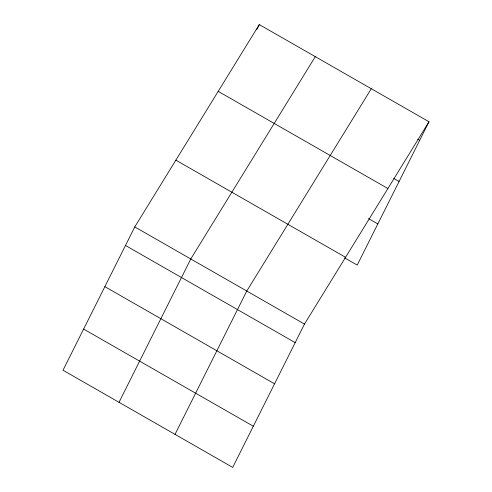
<?xml version="1.0" encoding="UTF-8"?>
<svg xmlns="http://www.w3.org/2000/svg" width="492" height="492" viewBox="0 0 492 492"><rect width="100%" height="100%" fill="white"/><g stroke="black" fill="none" stroke-linecap="round" stroke-linejoin="round"><path stroke-width="0.74" d="M134.777 226.917L63.007 370.242L232.71 467.4L304.48 324.074L428.993 121.758L259.29 24.6L134.777 226.917L304.48 324.074M256.885 29.409L259.29 24.6M119.009 402.302L190.779 258.976L315.292 56.66M175.011 434.368L246.781 291.036L371.294 88.726M428.993 121.758L357.223 265.083L344.621 257.87M417.714 139.174L419.701 140.318M393.778 178.455L399.086 181.493M218.202 91.364L387.905 188.522M368.557 218.596L377.844 223.909M175.865 160.152L345.568 257.31M125.485 245.471L295.188 342.629M104.864 286.645L274.567 383.803M83.622 329.068L253.325 426.226"/></g></svg>
